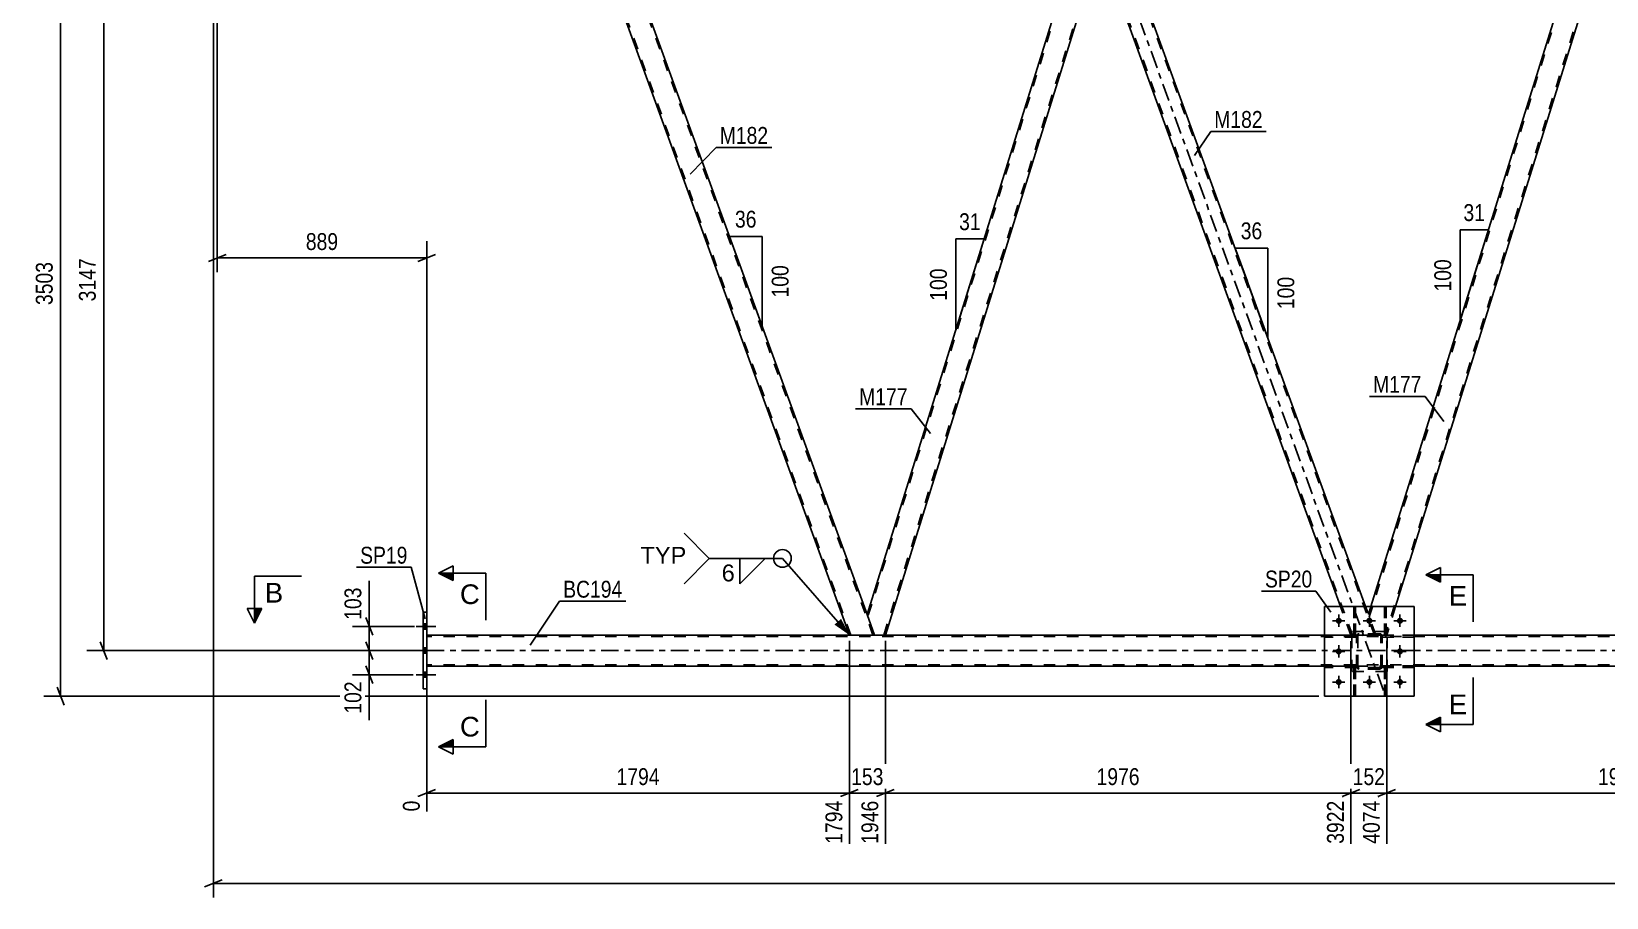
# Model space of a CAD drawing. Header units: millimetres. Extents: x 0 to 1766, y 0 to 560.
# Drawn here: x 1030.1 to 1297.5, y 259 to 406 of the extents above; entities that cross this region are included whole.
import ezdxf

# ---------------------------------------------------------------- set-up
doc = ezdxf.new("R2010")
doc.units = ezdxf.units.MM
doc.linetypes.add('DXK_LINE_DOT2', pattern=[3.9198, 1.9599, -1.9599])
doc.linetypes.add('DXK_LINE_DOT3', pattern=[5.9187, 2.979, -0.9799, 0.9799, -0.9799])
doc.styles.add('Arial', font='ARIAL.TTF', dxfattribs={"height": 0.2})
doc.styles.add('Arial Narrow', font='ARIALN.TTF', dxfattribs={"height": 0.2})

# ---------------------------------------------------------------- blocks, each defined once
blk = doc.blocks.new('Part-814172123-3756 - 3372')
at = {"color": 7, "linetype": 'DXK_LINE_DOT2'}
for p, q in [((1255.07, 303.58), (1249.67, 303.58)), ((1249.67, 303.58), (1249.67, 303.26)), ((1255.07, 303.26), (1249.67, 303.26)), ((1254.47, 303.26), (1254.47, 303.58)), ((1255.07, 303.26), (1255.07, 303.58))]:
    blk.add_line(p, q, dxfattribs=at)
blk = doc.blocks.new('Part-814172123-3770 - 3372')
at = {"color": 7, "linetype": 'DXK_LINE_DOT2'}
for p, q in [((1260.14, 298.05), (1259.82, 298.05)), ((1259.82, 298.05), (1259.82, 293.22)), ((1259.82, 297.45), (1260.14, 297.45)), ((1260.14, 293.22), (1260.14, 298.05)), ((1259.82, 293.22), (1260.14, 293.22))]:
    blk.add_line(p, q, dxfattribs=at)
blk = doc.blocks.new('Bolt-814172123-3790 - 3372')
at = {"color": 1, "linetype": 'Continuous'}
for p, q in [((1251.03, 306.02), (1251.72, 306.02)), ((1252.07, 307.06), (1252.07, 306.36)), ((1252.07, 304.98), (1252.07, 305.67)), ((1253.11, 306.02), (1252.42, 306.02)), ((1256.23, 306.02), (1256.92, 306.02)), ((1257.27, 307.06), (1257.27, 306.36)), ((1257.27, 304.98), (1257.27, 305.67)), ((1258.31, 306.02), (1257.62, 306.02)), ((1261.43, 306.02), (1262.12, 306.02)), ((1262.47, 307.06), (1262.47, 306.36)), ((1262.47, 304.98), (1262.47, 305.67)), ((1263.51, 306.02), (1262.82, 306.02)), ((1251.03, 300.82), (1251.72, 300.82)), ((1252.07, 301.86), (1252.07, 301.16)), ((1252.07, 299.78), (1252.07, 300.47)), ((1253.11, 300.82), (1252.42, 300.82)), ((1261.43, 300.82), (1262.12, 300.82)), ((1262.47, 301.86), (1262.47, 301.16)), ((1262.47, 299.78), (1262.47, 300.47)), ((1263.51, 300.82), (1262.82, 300.82)), ((1251.03, 295.62), (1251.72, 295.62)), ((1252.07, 296.66), (1252.07, 295.96)), ((1252.07, 294.58), (1252.07, 295.27)), ((1253.11, 295.62), (1252.42, 295.62)), ((1256.23, 295.62), (1256.92, 295.62)), ((1257.27, 296.66), (1257.27, 295.96)), ((1257.27, 294.58), (1257.27, 295.27)), ((1258.31, 295.62), (1257.62, 295.62)), ((1261.43, 295.62), (1262.12, 295.62)), ((1262.47, 296.66), (1262.47, 295.96)), ((1262.47, 294.58), (1262.47, 295.27)), ((1263.51, 295.62), (1262.82, 295.62))]:
    blk.add_line(p, q, dxfattribs=at)
blk = doc.blocks.new('Part-814172123-3587 - 3372')
at = {"color": 7, "linetype": 'DXK_LINE_DOT2'}
for p, q in [((1257.26, 306.7), (1294.08, 424.82)), ((1296.55, 420.94), (1259.98, 303.6)), ((1257.54, 308.42), (1257.12, 307.07)), ((1261.73, 308.42), (1260.23, 303.6)), ((1258.39, 303.6), (1257.12, 307.07)), ((1260.23, 303.6), (1258.39, 303.6))]:
    blk.add_line(p, q, dxfattribs=at)
at = {"color": 2, "linetype": 'Continuous'}
for p, q in [((1293.83, 424.82), (1257.54, 308.42)), ((1295.14, 424.82), (1293.83, 424.82)), ((1295.14, 424.82), (1296.69, 420.57)), ((1296.69, 420.57), (1261.73, 308.42))]:
    blk.add_line(p, q, dxfattribs=at)
blk = doc.blocks.new('Part-814172123-3685 - 3372')
at = {"color": 7, "linetype": 'DXK_LINE_DOT2'}
for p, q in [((1264.87, 298.38), (1259.47, 298.38)), ((1259.47, 298.38), (1259.47, 298.06)), ((1259.47, 298.06), (1264.87, 298.06)), ((1260.07, 298.06), (1260.07, 298.38)), ((1264.87, 298.06), (1264.87, 298.38))]:
    blk.add_line(p, q, dxfattribs=at)
blk = doc.blocks.new('Part-814172123-3597 - 3372')
at = {"color": 2, "linetype": 'Continuous'}
for p, q in [((1171.99, 307.07), (1208.69, 424.82)), ((1210.01, 424.82), (1208.69, 424.82)), ((1210.01, 424.82), (1211.56, 420.57)), ((1211.56, 420.57), (1175.1, 303.6)), ((1173.25, 303.6), (1171.99, 307.07))]:
    blk.add_line(p, q, dxfattribs=at)
at = {"color": 7, "linetype": 'DXK_LINE_DOT2'}
for p, q in [((1208.94, 424.82), (1172.12, 306.7)), ((1174.85, 303.6), (1211.42, 420.94)), ((1171.99, 307.07), (1171.99, 307.07)), ((1175.1, 303.6), (1173.25, 303.6))]:
    blk.add_line(p, q, dxfattribs=at)
blk = doc.blocks.new('Part-814172123-3665 - 3372')
at = {"color": 7, "linetype": 'DXK_LINE_DOT2'}
for p, q in [((1254.62, 293.22), (1254.62, 298.05)), ((1254.62, 298.05), (1254.94, 298.05)), ((1254.62, 297.45), (1254.94, 297.45)), ((1254.94, 298.05), (1254.94, 293.22)), ((1254.94, 293.22), (1254.62, 293.22))]:
    blk.add_line(p, q, dxfattribs=at)
blk = doc.blocks.new('Part-814172123-3539 - 3372')
at = {"color": 7, "linetype": 'DXK_LINE_DOT2'}
for p, q in [((1259.82, 293.22), (1259.82, 298.05)), ((1259.82, 298.05), (1260.14, 298.05)), ((1259.82, 297.45), (1260.14, 297.45)), ((1260.14, 298.05), (1260.14, 293.22)), ((1260.14, 293.22), (1259.82, 293.22))]:
    blk.add_line(p, q, dxfattribs=at)
blk = doc.blocks.new('Part-814172123-3697 - 3372')
at = {"color": 7, "linetype": 'DXK_LINE_DOT2'}
for p, q in [((1259.47, 298.06), (1259.47, 298.38)), ((1259.47, 298.38), (1264.87, 298.38)), ((1264.87, 298.06), (1259.47, 298.06)), ((1260.07, 298.06), (1260.07, 298.38)), ((1264.87, 298.38), (1264.87, 298.06))]:
    blk.add_line(p, q, dxfattribs=at)
blk = doc.blocks.new('Part-814172123-3571 - 3372')
at = {"color": 2, "linetype": 'Continuous'}
for p, q in [((1295.14, 424.82), (1298.89, 424.82)), ((1299.4, 424.82), (1298.89, 424.82)), ((1342.26, 307.07), (1299.4, 424.82)), ((1339.26, 303.6), (1296.69, 420.57))]:
    blk.add_line(p, q, dxfattribs=at)
at = {"color": 7, "linetype": 'DXK_LINE_DOT2'}
for p, q in [((1296.69, 420.57), (1295.14, 424.82)), ((1339.52, 303.6), (1295.4, 424.82)), ((1343.27, 303.6), (1299.14, 424.82)), ((1343.52, 303.6), (1342.26, 307.07)), ((1343.52, 303.6), (1339.26, 303.6))]:
    blk.add_line(p, q, dxfattribs=at)
blk = doc.blocks.new('Part-814172123-3576 - 3372')
at = {"color": 2, "linetype": 'Continuous'}
for p, q in [((1249.67, 303.6), (1097.25, 303.6)), ((1419.94, 303.6), (1264.87, 303.6)), ((1249.67, 298.32), (1097.25, 298.32)), ((1419.94, 298.32), (1264.87, 298.32))]:
    blk.add_line(p, q, dxfattribs=at)
at = {"color": 7, "linetype": 'DXK_LINE_DOT2'}
for p, q in [((1097.25, 298.32), (1097.25, 303.6)), ((1713.52, 303.36), (1097.25, 303.36)), ((1264.87, 303.6), (1249.67, 303.6)), ((1713.52, 298.56), (1097.25, 298.56)), ((1264.87, 298.32), (1249.67, 298.32))]:
    blk.add_line(p, q, dxfattribs=at)
at = {"color": 7, "linetype": 'DXK_LINE_DOT3'}
blk.add_line((1097.25, 300.96), (1713.52, 300.96), dxfattribs=at)
blk = doc.blocks.new('Part-814172123-3581 - 3372')
at = {"color": 7, "linetype": 'DXK_LINE_DOT2'}
for p, q in [((1260.27, 304.22), (1254.27, 304.22)), ((1254.27, 297.42), (1254.27, 304.22)), ((1260.27, 297.42), (1260.27, 304.22)), ((1260.27, 297.42), (1254.27, 297.42))]:
    blk.add_line(p, q, dxfattribs=at)
blk = doc.blocks.new('Bolt-814172123-3582 - 3372')
at = {"linetype": 'Continuous'}
for points in [[(1252.59, 306.02, -1), (1251.55, 306.02, -1)], [(1257.79, 306.02, -1), (1256.75, 306.02, -1)], [(1262.99, 306.02, -1), (1261.95, 306.02, -1)], [(1252.59, 300.82, -1), (1251.55, 300.82, -1)], [(1262.99, 300.82, -1), (1261.95, 300.82, -1)], [(1252.59, 295.62, -1), (1251.55, 295.62, -1)], [(1257.79, 295.62, -1), (1256.75, 295.62, -1)], [(1262.99, 295.62, -1), (1261.95, 295.62, -1)]]:
    blk.add_hatch(color=1, dxfattribs=at).paths.add_polyline_path(points)
at = {"color": 1, "linetype": 'Continuous'}
for p, q in [((1253.11, 306.02), (1251.03, 306.02)), ((1252.07, 307.06), (1252.07, 304.98)), ((1258.31, 306.02), (1256.23, 306.02)), ((1257.27, 307.06), (1257.27, 304.98)), ((1263.51, 306.02), (1261.43, 306.02)), ((1262.47, 307.06), (1262.47, 304.98)), ((1253.11, 300.82), (1251.03, 300.82)), ((1252.07, 301.86), (1252.07, 299.78)), ((1263.51, 300.82), (1261.43, 300.82)), ((1262.47, 301.86), (1262.47, 299.78)), ((1253.11, 295.62), (1251.03, 295.62)), ((1252.07, 296.66), (1252.07, 294.58)), ((1258.31, 295.62), (1256.23, 295.62)), ((1257.27, 296.66), (1257.27, 294.58)), ((1263.51, 295.62), (1261.43, 295.62)), ((1262.47, 296.66), (1262.47, 294.58))]:
    blk.add_line(p, q, dxfattribs=at)
blk = doc.blocks.new('Part-814172123-3592 - 3372')
at = {"color": 7, "linetype": 'DXK_LINE_DOT3'}
blk.add_line((1259.68, 294.2), (1208.72, 434.22), dxfattribs=at)
at = {"color": 2, "linetype": 'Continuous'}
for p, q in [((1213.76, 424.82), (1210.01, 424.82)), ((1214.27, 424.82), (1213.76, 424.82)), ((1256.63, 308.42), (1214.27, 424.82)), ((1252.38, 308.42), (1211.56, 420.57))]:
    blk.add_line(p, q, dxfattribs=at)
at = {"color": 7, "linetype": 'DXK_LINE_DOT2'}
for p, q in [((1210.01, 424.82), (1211.56, 420.57)), ((1254.39, 303.6), (1210.26, 424.82)), ((1258.13, 303.6), (1214.01, 424.82)), ((1254.13, 303.6), (1252.38, 308.42)), ((1258.39, 303.6), (1256.63, 308.42)), ((1258.39, 303.6), (1254.13, 303.6))]:
    blk.add_line(p, q, dxfattribs=at)
blk = doc.blocks.new('Part-814172123-3615 - 3372')
at = {"color": 2, "linetype": 'Continuous'}
for p, q in [((1096.61, 307.46), (1097.25, 307.46)), ((1096.61, 294.46), (1096.61, 307.46)), ((1097.25, 307.46), (1097.25, 294.46)), ((1097.25, 294.46), (1096.61, 294.46))]:
    blk.add_line(p, q, dxfattribs=at)
blk = doc.blocks.new('Part-814172123-3642 - 3372')
at = {"color": 7, "linetype": 'DXK_LINE_DOT2'}
for p, q in [((1260.27, 304.22), (1254.27, 304.22)), ((1254.27, 297.42), (1254.27, 304.22)), ((1260.27, 297.42), (1260.27, 304.22)), ((1260.27, 297.42), (1254.27, 297.42))]:
    blk.add_line(p, q, dxfattribs=at)
blk = doc.blocks.new('Part-814172123-3647 - 3372')
at = {"color": 7, "linetype": 'DXK_LINE_DOT2'}
for p, q in [((1125.02, 424.42), (1124.87, 424.82)), ((1124.91, 424.82), (1124.87, 424.82)), ((1124.87, 424.82), (1128.88, 424.82)), ((1169.25, 303.6), (1125.13, 424.82)), ((1173, 303.6), (1128.88, 424.82)), ((1173.25, 303.6), (1171.99, 307.07)), ((1173.25, 303.6), (1169, 303.6))]:
    blk.add_line(p, q, dxfattribs=at)
at = {"color": 2, "linetype": 'Continuous'}
for p, q in [((1169, 303.6), (1125.02, 424.42)), ((1129.13, 424.82), (1128.88, 424.82)), ((1171.99, 307.07), (1129.13, 424.82))]:
    blk.add_line(p, q, dxfattribs=at)
blk = doc.blocks.new('Part-814172123-3671 - 3372')
at = {"color": 7, "linetype": 'DXK_LINE_DOT2'}
for p, q in [((1254.62, 303.57), (1254.62, 308.42)), ((1254.62, 308.42), (1254.94, 308.42)), ((1254.94, 308.42), (1254.94, 303.57)), ((1254.62, 304.17), (1254.94, 304.17)), ((1254.94, 303.57), (1254.62, 303.57))]:
    blk.add_line(p, q, dxfattribs=at)
blk = doc.blocks.new('Part-814172123-3676 - 3372')
at = {"color": 7, "linetype": 'DXK_LINE_DOT2'}
for p, q in [((1259.47, 303.26), (1259.47, 303.58)), ((1259.47, 303.58), (1264.87, 303.58)), ((1264.87, 303.26), (1259.47, 303.26)), ((1260.07, 303.26), (1260.07, 303.58)), ((1264.87, 303.58), (1264.87, 303.26))]:
    blk.add_line(p, q, dxfattribs=at)
blk = doc.blocks.new('Part-814172123-3682 - 3372')
at = {"color": 7, "linetype": 'DXK_LINE_DOT2'}
for p, q in [((1264.87, 303.58), (1259.47, 303.58)), ((1259.47, 303.58), (1259.47, 303.26)), ((1259.47, 303.26), (1264.87, 303.26)), ((1260.07, 303.26), (1260.07, 303.58)), ((1264.87, 303.26), (1264.87, 303.58))]:
    blk.add_line(p, q, dxfattribs=at)
blk = doc.blocks.new('Part-814172123-3700 - 3372')
at = {"color": 7, "linetype": 'DXK_LINE_DOT2'}
for p, q in [((1255.07, 303.58), (1249.67, 303.58)), ((1249.67, 303.26), (1249.67, 303.58)), ((1255.07, 303.26), (1249.67, 303.26)), ((1254.47, 303.26), (1254.47, 303.58)), ((1255.07, 303.58), (1255.07, 303.26))]:
    blk.add_line(p, q, dxfattribs=at)
blk = doc.blocks.new('Part-814172123-3703 - 3372')
at = {"color": 7, "linetype": 'DXK_LINE_DOT2'}
for p, q in [((1255.07, 298.38), (1249.67, 298.38)), ((1249.67, 298.06), (1249.67, 298.38)), ((1255.07, 298.06), (1249.67, 298.06)), ((1254.47, 298.06), (1254.47, 298.38)), ((1255.07, 298.38), (1255.07, 298.06))]:
    blk.add_line(p, q, dxfattribs=at)
blk = doc.blocks.new('Part-814172123-3706 - 3372')
at = {"color": 7, "linetype": 'DXK_LINE_DOT2'}
for p, q in [((1259.82, 308.42), (1259.82, 303.57)), ((1260.14, 308.42), (1259.82, 308.42)), ((1260.14, 303.57), (1260.14, 308.42)), ((1259.82, 304.17), (1260.14, 304.17)), ((1259.82, 303.57), (1260.14, 303.57))]:
    blk.add_line(p, q, dxfattribs=at)
blk = doc.blocks.new('Part-814172123-3715 - 3372')
at = {"color": 7, "linetype": 'DXK_LINE_DOT2'}
for p, q in [((1254.94, 298.05), (1254.62, 298.05)), ((1254.62, 298.05), (1254.62, 293.22)), ((1254.62, 297.45), (1254.94, 297.45)), ((1254.94, 293.22), (1254.94, 298.05)), ((1254.62, 293.22), (1254.94, 293.22))]:
    blk.add_line(p, q, dxfattribs=at)
blk = doc.blocks.new('Part-814172123-3721 - 3372')
at = {"color": 2, "linetype": 'Continuous'}
for p, q in [((1264.87, 308.42), (1249.67, 308.42)), ((1249.67, 308.42), (1249.67, 293.22)), ((1264.87, 308.42), (1264.87, 293.22)), ((1264.87, 293.22), (1249.67, 293.22))]:
    blk.add_line(p, q, dxfattribs=at)
blk = doc.blocks.new('Part-814172123-3722 - 3372')
at = {"color": 7, "linetype": 'DXK_LINE_DOT2'}
for p, q in [((1249.67, 308.42), (1264.87, 308.42)), ((1249.67, 308.42), (1249.67, 293.22)), ((1264.87, 308.42), (1264.87, 293.22)), ((1249.67, 293.22), (1264.87, 293.22))]:
    blk.add_line(p, q, dxfattribs=at)
blk = doc.blocks.new('Part-814172123-3723 - 3372')
at = {"color": 7, "linetype": 'DXK_LINE_DOT2'}
for p, q in [((1255.07, 303.34), (1255.11, 303.52)), ((1255.11, 303.52), (1255.07, 303.34)), ((1255.07, 298.3), (1255.07, 303.34)), ((1255.07, 303.34), (1255.07, 303.34)), ((1255.07, 298.3), (1255.07, 303.34)), ((1255.31, 303.34), (1255.33, 303.43)), ((1255.33, 303.43), (1255.31, 303.34)), ((1255.31, 298.3), (1255.31, 303.34)), ((1255.31, 303.34), (1255.31, 303.34)), ((1255.31, 303.34), (1255.31, 298.3)), ((1255.33, 303.43), (1255.38, 303.5)), ((1255.38, 303.5), (1255.33, 303.43)), ((1255.37, 303.78), (1255.55, 303.82)), ((1255.55, 303.82), (1255.37, 303.78)), ((1255.46, 303.56), (1255.38, 303.5)), ((1255.55, 303.58), (1255.46, 303.56)), ((1258.99, 303.82), (1255.55, 303.82)), ((1258.99, 303.58), (1255.55, 303.58)), ((1258.99, 303.82), (1259.17, 303.78)), ((1259.17, 303.78), (1258.99, 303.82)), ((1258.99, 303.58), (1259.08, 303.56)), ((1259.08, 303.56), (1259.16, 303.5)), ((1259.16, 303.5), (1259.08, 303.56)), ((1259.16, 303.5), (1259.21, 303.43)), ((1259.21, 303.43), (1259.16, 303.5)), ((1259.21, 303.43), (1259.23, 303.34)), ((1259.23, 303.34), (1259.21, 303.43)), ((1259.23, 298.3), (1259.23, 303.34)), ((1259.23, 303.34), (1259.23, 303.34)), ((1259.23, 298.3), (1259.23, 303.34)), ((1259.43, 303.52), (1259.47, 303.34)), ((1259.47, 303.34), (1259.43, 303.52)), ((1259.47, 298.3), (1259.47, 303.34)), ((1259.47, 303.34), (1259.47, 303.34)), ((1259.47, 298.3), (1259.47, 303.34)), ((1255.07, 298.3), (1255.07, 298.3)), ((1255.11, 298.11), (1255.07, 298.3)), ((1255.07, 298.3), (1255.11, 298.11)), ((1255.31, 298.3), (1255.31, 298.3)), ((1255.33, 298.2), (1255.31, 298.3)), ((1255.31, 298.3), (1255.33, 298.2)), ((1255.38, 298.13), (1255.33, 298.2)), ((1255.33, 298.2), (1255.38, 298.13)), ((1255.55, 297.82), (1255.37, 297.85)), ((1255.37, 297.85), (1255.55, 297.82)), ((1255.46, 298.07), (1255.38, 298.13)), ((1255.38, 298.13), (1255.46, 298.07)), ((1255.55, 298.06), (1255.46, 298.07)), ((1258.99, 298.06), (1255.55, 298.06)), ((1258.99, 297.82), (1255.55, 297.82)), ((1259.08, 298.07), (1258.99, 298.06)), ((1259.17, 297.85), (1258.99, 297.82)), ((1258.99, 297.82), (1259.17, 297.85)), ((1259.16, 298.13), (1259.08, 298.07)), ((1259.21, 298.2), (1259.16, 298.13)), ((1259.16, 298.13), (1259.21, 298.2)), ((1259.23, 298.3), (1259.21, 298.2)), ((1259.21, 298.2), (1259.23, 298.3)), ((1259.23, 298.3), (1259.23, 298.3)), ((1259.47, 298.3), (1259.43, 298.11)), ((1259.43, 298.11), (1259.47, 298.3)), ((1259.47, 298.3), (1259.47, 298.3))]:
    blk.add_line(p, q, dxfattribs=at)
at = {"color": 7, "linetype": 'DXK_LINE_DOT3'}
blk.add_line((1257.27, 300.82), (1257.27, 300.82), dxfattribs=at)
at = {"color": 7, "linetype": 'DXK_LINE_DOT2'}
for centre, start, end in [((1255.55, 303.34), 112.5, 157.5), ((1255.55, 303.34), 112.5, 157.5), ((1258.99, 303.34), 22.5, 67.5), ((1258.99, 303.34), 22.5, 67.5), ((1255.55, 298.3), 202.5, 247.5), ((1255.55, 298.3), 202.5, 247.5), ((1258.99, 298.3), 292.5, 337.5), ((1258.99, 298.3), 292.5, 337.5)]:
    blk.add_arc(centre, 0.48, start, end, dxfattribs=at)
blk = doc.blocks.new('Part-814172123-3726 - 3372')
at = {"color": 7, "linetype": 'DXK_LINE_DOT2'}
for p, q in [((1259.82, 303.57), (1259.82, 308.42)), ((1259.82, 308.42), (1260.14, 308.42)), ((1260.14, 308.42), (1260.14, 303.57)), ((1259.82, 304.17), (1260.14, 304.17)), ((1260.14, 303.57), (1259.82, 303.57))]:
    blk.add_line(p, q, dxfattribs=at)
blk = doc.blocks.new('Part-814172123-3753 - 3372')
at = {"color": 7, "linetype": 'DXK_LINE_DOT2'}
for p, q in [((1255.07, 303.34), (1255.11, 303.52)), ((1255.11, 303.52), (1255.07, 303.34)), ((1255.07, 298.3), (1255.07, 303.34)), ((1255.07, 303.34), (1255.07, 303.34)), ((1255.07, 298.3), (1255.07, 303.34)), ((1255.31, 303.34), (1255.33, 303.43)), ((1255.33, 303.43), (1255.31, 303.34)), ((1255.31, 298.3), (1255.31, 303.34)), ((1255.31, 303.34), (1255.31, 303.34)), ((1255.31, 303.34), (1255.31, 298.3)), ((1255.33, 303.43), (1255.38, 303.5)), ((1255.38, 303.5), (1255.33, 303.43)), ((1255.37, 303.78), (1255.55, 303.82)), ((1255.55, 303.82), (1255.37, 303.78)), ((1255.46, 303.56), (1255.38, 303.5)), ((1255.55, 303.58), (1255.46, 303.56)), ((1258.99, 303.82), (1255.55, 303.82)), ((1258.99, 303.58), (1255.55, 303.58)), ((1258.99, 303.82), (1259.17, 303.78)), ((1259.17, 303.78), (1258.99, 303.82)), ((1258.99, 303.58), (1259.08, 303.56)), ((1259.08, 303.56), (1259.16, 303.5)), ((1259.16, 303.5), (1259.08, 303.56)), ((1259.16, 303.5), (1259.21, 303.43)), ((1259.21, 303.43), (1259.16, 303.5)), ((1259.21, 303.43), (1259.23, 303.34)), ((1259.23, 303.34), (1259.21, 303.43)), ((1259.23, 298.3), (1259.23, 303.34)), ((1259.23, 303.34), (1259.23, 303.34)), ((1259.23, 298.3), (1259.23, 303.34)), ((1259.43, 303.52), (1259.47, 303.34)), ((1259.47, 303.34), (1259.43, 303.52)), ((1259.47, 298.3), (1259.47, 303.34)), ((1259.47, 303.34), (1259.47, 303.34)), ((1259.47, 298.3), (1259.47, 303.34)), ((1255.07, 298.3), (1255.07, 298.3)), ((1255.11, 298.11), (1255.07, 298.3)), ((1255.07, 298.3), (1255.11, 298.11)), ((1255.31, 298.3), (1255.31, 298.3)), ((1255.33, 298.2), (1255.31, 298.3)), ((1255.31, 298.3), (1255.33, 298.2)), ((1255.38, 298.13), (1255.33, 298.2)), ((1255.33, 298.2), (1255.38, 298.13)), ((1255.55, 297.82), (1255.37, 297.85)), ((1255.37, 297.85), (1255.55, 297.82)), ((1255.46, 298.07), (1255.38, 298.13)), ((1255.38, 298.13), (1255.46, 298.07)), ((1255.55, 298.06), (1255.46, 298.07)), ((1258.99, 298.06), (1255.55, 298.06)), ((1258.99, 297.82), (1255.55, 297.82)), ((1259.08, 298.07), (1258.99, 298.06)), ((1259.17, 297.85), (1258.99, 297.82)), ((1258.99, 297.82), (1259.17, 297.85)), ((1259.16, 298.13), (1259.08, 298.07)), ((1259.21, 298.2), (1259.16, 298.13)), ((1259.16, 298.13), (1259.21, 298.2)), ((1259.23, 298.3), (1259.21, 298.2)), ((1259.21, 298.2), (1259.23, 298.3)), ((1259.23, 298.3), (1259.23, 298.3)), ((1259.47, 298.3), (1259.43, 298.11)), ((1259.43, 298.11), (1259.47, 298.3)), ((1259.47, 298.3), (1259.47, 298.3))]:
    blk.add_line(p, q, dxfattribs=at)
at = {"color": 7, "linetype": 'DXK_LINE_DOT3'}
blk.add_line((1257.27, 300.82), (1257.27, 300.82), dxfattribs=at)
at = {"color": 7, "linetype": 'DXK_LINE_DOT2'}
for centre, start, end in [((1255.55, 303.34), 112.5, 157.5), ((1255.55, 303.34), 112.5, 157.5), ((1258.99, 303.34), 22.5, 67.5), ((1258.99, 303.34), 22.5, 67.5), ((1255.55, 298.3), 202.5, 247.5), ((1255.55, 298.3), 202.5, 247.5), ((1258.99, 298.3), 292.5, 337.5), ((1258.99, 298.3), 292.5, 337.5)]:
    blk.add_arc(centre, 0.48, start, end, dxfattribs=at)
blk = doc.blocks.new('Part-814172123-3757 - 3372')
at = {"color": 7, "linetype": 'DXK_LINE_DOT2'}
for p, q in [((1255.07, 298.38), (1249.67, 298.38)), ((1249.67, 298.38), (1249.67, 298.06)), ((1255.07, 298.06), (1249.67, 298.06)), ((1254.47, 298.06), (1254.47, 298.38)), ((1255.07, 298.06), (1255.07, 298.38))]:
    blk.add_line(p, q, dxfattribs=at)
blk = doc.blocks.new('Part-814172123-3773 - 3372')
at = {"color": 7, "linetype": 'DXK_LINE_DOT2'}
for p, q in [((1254.62, 308.42), (1254.62, 303.57)), ((1254.94, 308.42), (1254.62, 308.42)), ((1254.94, 303.57), (1254.94, 308.42)), ((1254.62, 304.17), (1254.94, 304.17)), ((1254.62, 303.57), (1254.94, 303.57))]:
    blk.add_line(p, q, dxfattribs=at)
blk = doc.blocks.new('Bolt-814172123-3787 - 3372')
at = {"linetype": 'Continuous'}
for points in [[(1097.25, 304.62), (1097.25, 305.5), (1096.61, 305.5), (1096.61, 304.62)], [(1097.25, 304.62), (1097.25, 305.5), (1096.61, 305.5), (1096.61, 304.62)], [(1097.25, 304.62), (1097.25, 305.5), (1096.61, 305.5), (1096.61, 304.62)], [(1097.25, 300.52), (1097.25, 301.4), (1096.61, 301.4), (1096.61, 300.52)], [(1097.25, 300.52), (1097.25, 301.4), (1096.61, 301.4), (1096.61, 300.52)], [(1097.25, 296.42), (1097.25, 297.3), (1096.61, 297.3), (1096.61, 296.42)], [(1097.25, 296.42), (1097.25, 297.3), (1096.61, 297.3), (1096.61, 296.42)], [(1097.25, 296.42), (1097.25, 297.3), (1096.61, 297.3), (1096.61, 296.42)]]:
    blk.add_hatch(color=1, dxfattribs=at).paths.add_polyline_path(points)
at = {"color": 1, "linetype": 'Continuous'}
for p, q in [((1095.45, 305.06), (1098.77, 305.06)), ((1095.45, 305.06), (1098.77, 305.06)), ((1095.45, 305.06), (1098.77, 305.06)), ((1096.61, 305.5), (1097.25, 305.5)), ((1096.61, 305.5), (1097.25, 305.5)), ((1096.61, 305.5), (1097.25, 305.5)), ((1096.61, 304.62), (1097.25, 304.62)), ((1096.61, 304.62), (1097.25, 304.62)), ((1096.61, 304.62), (1097.25, 304.62)), ((1095.45, 300.96), (1098.77, 300.96)), ((1095.45, 300.96), (1098.77, 300.96)), ((1096.61, 301.4), (1097.25, 301.4)), ((1096.61, 301.4), (1097.25, 301.4)), ((1096.61, 300.52), (1097.25, 300.52)), ((1096.61, 300.52), (1097.25, 300.52)), ((1095.45, 296.86), (1098.77, 296.86)), ((1095.45, 296.86), (1098.77, 296.86)), ((1095.45, 296.86), (1098.77, 296.86)), ((1096.61, 297.3), (1097.25, 297.3)), ((1096.61, 297.3), (1097.25, 297.3)), ((1096.61, 297.3), (1097.25, 297.3)), ((1096.61, 296.42), (1097.25, 296.42)), ((1096.61, 296.42), (1097.25, 296.42)), ((1096.61, 296.42), (1097.25, 296.42))]:
    blk.add_line(p, q, dxfattribs=at)
blk = doc.blocks.new('StraightDimension-814172123-4388 - 3372')
at = {"color": 7, "linetype": 'Continuous'}
for p, q in [((1175.1, 302.6), (1175.1, 268.17)), ((1254.14, 302.58), (1254.14, 268.17)), ((1176.6, 277.38), (1173.6, 276.18)), ((1175.1, 276.78), (1254.14, 276.78)), ((1252.64, 276.18), (1255.64, 277.38))]:
    blk.add_line(p, q, dxfattribs=at)
at = {"color": 0}
blk.add_wipeout([(1218.87, 277.53), (1218.87, 281.73), (1210.36, 281.73), (1210.36, 277.53)], dxfattribs=at)
at = {"color": 0, "linetype": 'Continuous'}
blk.add_wipeout([(1253.54, 276.08), (1249.34, 276.08), (1249.34, 267.57), (1253.54, 267.57)], dxfattribs=at)
at = {"color": 3, "style": 'Arial Narrow'}
blk.add_text('1976', height=2.863, dxfattribs=at).set_placement((1210.96, 278.13))
at = {"color": 3, "linetype": 'Continuous', "style": 'Arial Narrow'}
blk.add_text('3922', height=2.863, rotation=90.0002, dxfattribs=at).set_placement((1252.94, 268.17))
blk = doc.blocks.new('StraightDimension-814172123-4369 - 3372')
at = {"color": 7, "linetype": 'Continuous'}
for p, q in [((1169, 302.6), (1169, 268.17)), ((1175.1, 302.6), (1175.1, 268.17)), ((1167.5, 276.18), (1170.5, 277.38)), ((1169, 276.78), (1175.1, 276.78)), ((1176.6, 277.38), (1173.6, 276.18))]:
    blk.add_line(p, q, dxfattribs=at)
at = {"color": 0}
blk.add_wipeout([(1175.39, 277.53), (1175.39, 281.73), (1168.7, 281.73), (1168.7, 277.53)], dxfattribs=at)
at = {"color": 0, "linetype": 'Continuous'}
blk.add_wipeout([(1174.5, 276.08), (1170.3, 276.08), (1170.3, 267.57), (1174.5, 267.57)], dxfattribs=at)
at = {"color": 3, "style": 'Arial Narrow'}
blk.add_text('153', height=2.863, dxfattribs=at).set_placement((1169.3, 278.13))
at = {"color": 3, "linetype": 'Continuous', "style": 'Arial Narrow'}
blk.add_text('1946', height=2.863, rotation=90.0002, dxfattribs=at).set_placement((1173.9, 268.17))
blk = doc.blocks.new('StraightDimension-814172123-4357 - 3372')
at = {"color": 7, "linetype": 'Continuous'}
for p, q in [((1169, 302.6), (1169, 268.17)), ((1097.25, 297.32), (1097.25, 273.66)), ((1098.75, 277.38), (1095.75, 276.18)), ((1097.25, 276.78), (1169, 276.78)), ((1167.5, 276.18), (1170.5, 277.38))]:
    blk.add_line(p, q, dxfattribs=at)
at = {"color": 0}
blk.add_wipeout([(1137.38, 277.53), (1137.38, 281.73), (1128.87, 281.73), (1128.87, 277.53)], dxfattribs=at)
at = {"color": 0, "linetype": 'Continuous'}
for points in [[(1096.65, 276.08), (1092.45, 276.08), (1092.45, 273.06), (1096.65, 273.06)], [(1168.4, 276.08), (1164.2, 276.08), (1164.2, 267.57), (1168.4, 267.57)]]:
    blk.add_wipeout(points, dxfattribs=at)
at = {"color": 3, "style": 'Arial Narrow'}
blk.add_text('1794', height=2.863, dxfattribs=at).set_placement((1129.47, 278.13))
at = {"color": 3, "linetype": 'Continuous', "style": 'Arial Narrow'}
for s, height, p in [('0', 2.86, (1096.05, 273.66)), ('1794', 2.863, (1167.8, 268.17))]:
    blk.add_text(s, height=height, rotation=90.0002, dxfattribs=at).set_placement(p)
blk = doc.blocks.new('StraightDimension-814172123-4745 - 3372')
at = {"color": 7, "linetype": 'Continuous'}
for p, q in [((1061.67, 423.82), (1061.67, 365.2)), ((1097.25, 304.6), (1097.25, 370.45)), ((1063.17, 368.2), (1060.17, 367)), ((1061.67, 367.6), (1097.25, 367.6)), ((1095.75, 367), (1098.75, 368.2))]:
    blk.add_line(p, q, dxfattribs=at)
at = {"color": 0}
blk.add_wipeout([(1082.81, 368.35), (1082.81, 372.55), (1076.12, 372.55), (1076.12, 368.35)], dxfattribs=at)
at = {"color": 3, "style": 'Arial Narrow'}
blk.add_text('889', height=2.863, dxfattribs=at).set_placement((1076.72, 368.95))
blk = doc.blocks.new('StraightDimension-814172123-4804 - 3372')
at = {"color": 7, "linetype": 'Continuous'}
for p, q in [((1095.16, 305.06), (1084.64, 305.06)), ((1086.89, 306.56), (1088.09, 303.56)), ((1087.49, 300.96), (1087.49, 305.06)), ((1088.09, 299.46), (1086.89, 302.46)), ((1095.61, 300.96), (1084.64, 300.96))]:
    blk.add_line(p, q, dxfattribs=at)
at = {"color": 0}
blk.add_wipeout([(1086.74, 312.27), (1082.54, 312.27), (1082.54, 305.58), (1086.74, 305.58)], dxfattribs=at)
at = {"color": 7, "linetype": 'Continuous'}
blk.add_line((1087.49, 305.06), (1087.49, 312.79), dxfattribs=at)
blk.add_line((1087.49, 305.06), (1087.49, 312.79), dxfattribs=at)
at = {"color": 3, "style": 'Arial Narrow'}
blk.add_text('103', height=2.863, rotation=90.0002, dxfattribs=at).set_placement((1086.14, 306.18))
blk = doc.blocks.new('AngleDimension-814172123-4011 - 3372')
at = {"color": 7, "linetype": 'Continuous'}
for p, q in [((1272.66, 372.37), (1277.48, 372.37)), ((1272.66, 356.91), (1277.48, 372.37)), ((1272.66, 356.91), (1272.66, 372.37)), ((1274.62, 363.21), (1277.48, 372.37))]:
    blk.add_line(p, q, dxfattribs=at)
at = {"color": 0}
for points in [[(1277.5, 373.27), (1277.5, 377.47), (1272.64, 377.47), (1272.64, 373.27)], [(1271.76, 367.98), (1267.56, 367.98), (1267.56, 361.3), (1271.76, 361.3)]]:
    blk.add_wipeout(points, dxfattribs=at)
at = {"color": 3, "style": 'Arial Narrow'}
blk.add_text('31', height=2.863, dxfattribs=at).set_placement((1273.24, 373.87))
blk.add_text('100', height=2.863, rotation=90.0002, dxfattribs=at).set_placement((1271.16, 361.9))
blk = doc.blocks.new('AngleDimension-814172123-4025 - 3372')
at = {"color": 7, "linetype": 'Continuous'}
for p, q in [((1236.56, 363.58), (1234.48, 369.27)), ((1240.02, 369.27), (1234.48, 369.27)), ((1240.02, 354.05), (1234.48, 369.27)), ((1240.02, 354.05), (1240.02, 369.27))]:
    blk.add_line(p, q, dxfattribs=at)
at = {"color": 0}
for points in [[(1239.68, 370.17), (1239.68, 374.37), (1234.83, 374.37), (1234.83, 370.17)], [(1245.12, 365), (1240.92, 365), (1240.92, 358.32), (1245.12, 358.32)]]:
    blk.add_wipeout(points, dxfattribs=at)
at = {"color": 3, "style": 'Arial Narrow'}
blk.add_text('36', height=2.863, dxfattribs=at).set_placement((1235.43, 370.77))
blk.add_text('100', height=2.863, rotation=90.0002, dxfattribs=at).set_placement((1244.52, 358.92))
blk = doc.blocks.new('AngleDimension-814172123-4039 - 3372')
at = {"color": 7, "linetype": 'Continuous'}
for p, q in [((1187.04, 370.82), (1191.86, 370.82)), ((1187.04, 355.35), (1191.86, 370.82)), ((1187.04, 355.35), (1187.04, 370.82)), ((1190.55, 366.6), (1191.86, 370.82))]:
    blk.add_line(p, q, dxfattribs=at)
at = {"color": 0}
for points in [[(1191.88, 371.72), (1191.88, 375.92), (1187.02, 375.92), (1187.02, 371.72)], [(1186.14, 366.43), (1181.94, 366.43), (1181.94, 359.74), (1186.14, 359.74)]]:
    blk.add_wipeout(points, dxfattribs=at)
at = {"color": 3, "style": 'Arial Narrow'}
blk.add_text('31', height=2.863, dxfattribs=at).set_placement((1187.62, 372.32))
blk.add_text('100', height=2.863, rotation=90.0002, dxfattribs=at).set_placement((1185.54, 360.34))
blk = doc.blocks.new('AngleDimension-814172123-4054 - 3372')
at = {"color": 7, "linetype": 'Continuous'}
for p, q in [((1150.6, 365.83), (1148.63, 371.25)), ((1154.17, 371.25), (1148.63, 371.25)), ((1154.17, 356.02), (1148.63, 371.25)), ((1154.17, 356.02), (1154.17, 371.25))]:
    blk.add_line(p, q, dxfattribs=at)
at = {"color": 0}
for points in [[(1153.83, 372.15), (1153.83, 376.35), (1148.97, 376.35), (1148.97, 372.15)], [(1159.27, 366.98), (1155.07, 366.98), (1155.07, 360.29), (1159.27, 360.29)]]:
    blk.add_wipeout(points, dxfattribs=at)
at = {"color": 3, "style": 'Arial Narrow'}
blk.add_text('36', height=2.863, dxfattribs=at).set_placement((1149.57, 372.75))
blk.add_text('100', height=2.863, rotation=90.0002, dxfattribs=at).set_placement((1158.67, 360.89))
blk = doc.blocks.new('StraightDimension-814172123-4078 - 3372')
at = {"color": 7, "linetype": 'Continuous'}
for p, q in [((1060.03, 433.32), (1032.24, 433.32)), ((1035.69, 431.82), (1034.49, 434.82)), ((1035.09, 293.22), (1035.09, 433.32)), ((1034.49, 294.72), (1035.69, 291.72)), ((1248.67, 293.22), (1032.24, 293.22))]:
    blk.add_line(p, q, dxfattribs=at)
at = {"color": 0}
blk.add_wipeout([(1034.34, 367.52), (1030.14, 367.52), (1030.14, 359.01), (1034.34, 359.01)], dxfattribs=at)
at = {"color": 3, "style": 'Arial Narrow'}
blk.add_text('3503', height=2.863, rotation=90.0002, dxfattribs=at).set_placement((1033.74, 359.61))
blk = doc.blocks.new('StraightDimension-814172123-4092 - 3372')
at = {"color": 7, "linetype": 'Continuous'}
for p, q in [((1043, 425.32), (1041.8, 428.32)), ((1060.03, 426.82), (1039.55, 426.82)), ((1042.4, 300.96), (1042.4, 426.82)), ((1041.8, 302.46), (1043, 299.46)), ((1095.61, 300.96), (1039.55, 300.96))]:
    blk.add_line(p, q, dxfattribs=at)
at = {"color": 0}
blk.add_wipeout([(1041.65, 368.15), (1037.45, 368.15), (1037.45, 359.63), (1041.65, 359.63)], dxfattribs=at)
at = {"color": 3, "style": 'Arial Narrow'}
blk.add_text('3147', height=2.863, rotation=90.0002, dxfattribs=at).set_placement((1041.05, 360.23))
blk = doc.blocks.new('StraightDimension-814172123-4097 - 3372')
at = {"color": 7, "linetype": 'Continuous'}
for p, q in [((1254.14, 302.58), (1254.14, 268.17)), ((1260.23, 302.6), (1260.23, 268.17)), ((1252.64, 276.18), (1255.64, 277.38)), ((1254.14, 276.78), (1260.23, 276.78)), ((1261.73, 277.38), (1258.73, 276.18))]:
    blk.add_line(p, q, dxfattribs=at)
at = {"color": 0}
blk.add_wipeout([(1260.53, 277.53), (1260.53, 281.73), (1253.84, 281.73), (1253.84, 277.53)], dxfattribs=at)
at = {"color": 0, "linetype": 'Continuous'}
blk.add_wipeout([(1259.63, 276.08), (1255.43, 276.08), (1255.43, 267.57), (1259.63, 267.57)], dxfattribs=at)
at = {"color": 3, "style": 'Arial Narrow'}
blk.add_text('152', height=2.863, dxfattribs=at).set_placement((1254.44, 278.13))
at = {"color": 3, "linetype": 'Continuous', "style": 'Arial Narrow'}
blk.add_text('4074', height=2.863, rotation=90.0002, dxfattribs=at).set_placement((1259.03, 268.17))
blk = doc.blocks.new('StraightDimension-814172123-4121 - 3372')
at = {"color": 7, "linetype": 'Continuous'}
for p, q in [((1260.23, 302.6), (1260.23, 268.17)), ((1339.26, 302.6), (1339.26, 268.17)), ((1261.73, 277.38), (1258.73, 276.18)), ((1260.23, 276.78), (1339.26, 276.78)), ((1337.76, 276.18), (1340.76, 277.38))]:
    blk.add_line(p, q, dxfattribs=at)
at = {"color": 0}
blk.add_wipeout([(1304, 277.53), (1304, 281.73), (1295.49, 281.73), (1295.49, 277.53)], dxfattribs=at)
at = {"color": 0, "linetype": 'Continuous'}
blk.add_wipeout([(1338.66, 276.08), (1334.46, 276.08), (1334.46, 267.57), (1338.66, 267.57)], dxfattribs=at)
at = {"color": 3, "style": 'Arial Narrow'}
blk.add_text('1976', height=2.863, dxfattribs=at).set_placement((1296.09, 278.13))
at = {"color": 3, "linetype": 'Continuous', "style": 'Arial Narrow'}
blk.add_text('6050', height=2.863, rotation=90.0002, dxfattribs=at).set_placement((1338.06, 268.17))
blk = doc.blocks.new('StraightDimension-814172123-4413 - 3372')
at = {"color": 7, "linetype": 'Continuous'}
for p, q in [((1061.04, 419.32), (1061.04, 259.05)), ((1062.54, 262.05), (1059.54, 260.85)), ((1061.04, 261.45), (1732.38, 261.45))]:
    blk.add_line(p, q, dxfattribs=at)
blk = doc.blocks.new('StraightDimension-814172123-4812 - 3372')
at = {"color": 7, "linetype": 'Continuous'}
for p, q in [((1086.89, 302.46), (1088.09, 299.46)), ((1095.61, 300.96), (1084.64, 300.96)), ((1087.49, 296.86), (1087.49, 300.96)), ((1094.92, 296.86), (1084.64, 296.86)), ((1088.09, 295.36), (1086.89, 298.36))]:
    blk.add_line(p, q, dxfattribs=at)
at = {"color": 0}
blk.add_wipeout([(1086.74, 296.33), (1082.54, 296.33), (1082.54, 289.65), (1086.74, 289.65)], dxfattribs=at)
at = {"color": 7, "linetype": 'Continuous'}
blk.add_line((1087.49, 296.86), (1087.49, 289.12), dxfattribs=at)
blk.add_line((1087.49, 296.86), (1087.49, 289.12), dxfattribs=at)
at = {"color": 3, "style": 'Arial Narrow'}
blk.add_text('102', height=2.863, rotation=90.0002, dxfattribs=at).set_placement((1086.14, 290.25))
blk = doc.blocks.new('SectionMark-814172123-5041 - 3372')
at = {"linetype": 'Continuous'}
for points in [[(1269.37, 313.83), (1269.37, 312.58), (1266.87, 313.83)], [(1269.37, 289.65), (1269.37, 288.4), (1266.87, 288.4)]]:
    blk.add_hatch(color=6, dxfattribs=at).paths.add_polyline_path(points)
at = {"color": 6, "linetype": 'Continuous'}
for p, q in [((1266.87, 313.83), (1269.37, 315.08)), ((1274.87, 313.83), (1266.87, 313.83)), ((1266.87, 313.83), (1269.37, 312.58)), ((1269.37, 312.58), (1269.37, 315.08)), ((1266.87, 288.4), (1269.37, 289.65)), ((1269.37, 289.65), (1269.37, 287.15)), ((1274.87, 288.4), (1266.87, 288.4)), ((1269.37, 287.15), (1266.87, 288.4))]:
    blk.add_line(p, q, dxfattribs=at)
at = {"color": 0, "linetype": 'Continuous'}
for points in [[(1273.87, 308.58), (1273.87, 312.08), (1270.76, 312.08), (1270.76, 308.58)], [(1273.87, 290.15), (1273.87, 293.65), (1270.76, 293.65), (1270.76, 290.15)]]:
    blk.add_wipeout(points, dxfattribs=at)
at = {"color": 6, "linetype": 'Continuous'}
for p, q in [((1274.87, 313.83), (1274.87, 305.83)), ((1274.87, 288.4), (1274.87, 296.4))]:
    blk.add_line(p, q, dxfattribs=at)
at = {"color": 3, "linetype": 'Continuous', "style": 'Arial'}
for p in [(1270.76, 308.58), (1270.76, 290.15)]:
    blk.add_text('E', height=3.34, dxfattribs=at).set_placement(p)
blk = doc.blocks.new('Mark-814172123-3572 - 3372')
at = {"color": 0}
blk.add_wipeout([(1130.46, 309.94), (1130.46, 312.94), (1120.41, 312.94), (1120.41, 309.94)], dxfattribs=at)
blk.add_wipeout([(1130.46, 309.94), (1130.46, 312.94), (1120.41, 312.94), (1120.41, 309.94)], dxfattribs=at)
at = {"color": 30, "linetype": 'Continuous'}
for p, q in [((1114.81, 301.88), (1119.81, 309.34)), ((1119.81, 309.34), (1131.06, 309.34))]:
    blk.add_line(p, q, dxfattribs=at)
at = {"color": 3, "style": 'Arial Narrow'}
blk.add_text('BC194', height=2.863, dxfattribs=at).set_placement((1120.41, 309.94))
blk = doc.blocks.new('Mark-814172123-3583 - 3372')
at = {"color": 0}
blk.add_wipeout([(1266.12, 344.71), (1266.12, 347.71), (1257.89, 347.71), (1257.89, 344.71)], dxfattribs=at)
blk.add_wipeout([(1266.12, 344.71), (1266.12, 347.71), (1257.89, 347.71), (1257.89, 344.71)], dxfattribs=at)
at = {"color": 30, "linetype": 'Continuous'}
for p in [(1257.29, 344.11), (1269.92, 339.83)]:
    blk.add_line(p, (1266.72, 344.11), dxfattribs=at)
at = {"color": 3, "style": 'Arial Narrow'}
blk.add_text('M177', height=2.863, dxfattribs=at).set_placement((1257.89, 344.71))
blk = doc.blocks.new('Mark-814172123-3588 - 3372')
at = {"color": 0}
blk.add_wipeout([(1239.16, 389.68), (1239.16, 392.68), (1230.94, 392.68), (1230.94, 389.68)], dxfattribs=at)
blk.add_wipeout([(1239.16, 389.68), (1239.16, 392.68), (1230.94, 392.68), (1230.94, 389.68)], dxfattribs=at)
at = {"color": 30, "linetype": 'Continuous'}
for p, q in [((1227.57, 385.01), (1230.34, 389.08)), ((1230.34, 389.08), (1239.76, 389.08))]:
    blk.add_line(p, q, dxfattribs=at)
at = {"color": 3, "style": 'Arial Narrow'}
blk.add_text('M182', height=2.863, dxfattribs=at).set_placement((1230.94, 389.68))
blk = doc.blocks.new('Mark-814172123-3593 - 3372')
at = {"color": 0}
blk.add_wipeout([(1178.89, 342.61), (1178.89, 345.61), (1170.66, 345.61), (1170.66, 342.61)], dxfattribs=at)
blk.add_wipeout([(1178.89, 342.61), (1178.89, 345.61), (1170.66, 345.61), (1170.66, 342.61)], dxfattribs=at)
at = {"color": 30, "linetype": 'Continuous'}
for p in [(1170.06, 342.01), (1182.78, 337.81)]:
    blk.add_line(p, (1179.49, 342.01), dxfattribs=at)
at = {"color": 3, "style": 'Arial Narrow'}
blk.add_text('M177', height=2.863, dxfattribs=at).set_placement((1170.66, 342.61))
blk = doc.blocks.new('Mark-814172123-3611 - 3372')
at = {"color": 0}
blk.add_wipeout([(1093.98, 315.71), (1093.98, 318.71), (1085.94, 318.71), (1085.94, 315.71)], dxfattribs=at)
blk.add_wipeout([(1093.98, 315.71), (1093.98, 318.71), (1085.94, 318.71), (1085.94, 315.71)], dxfattribs=at)
at = {"color": 30, "linetype": 'Continuous'}
for p in [(1085.34, 315.11), (1096.97, 306.33)]:
    blk.add_line(p, (1094.58, 315.11), dxfattribs=at)
at = {"color": 3, "style": 'Arial Narrow'}
blk.add_text('SP19', height=2.863, dxfattribs=at).set_placement((1085.94, 315.71))
blk = doc.blocks.new('Mark-814172123-3643 - 3372')
at = {"color": 0}
blk.add_wipeout([(1155.21, 386.97), (1155.21, 389.97), (1146.99, 389.97), (1146.99, 386.97)], dxfattribs=at)
blk.add_wipeout([(1155.21, 386.97), (1155.21, 389.97), (1146.99, 389.97), (1146.99, 386.97)], dxfattribs=at)
at = {"color": 30, "linetype": 'Continuous'}
for p, q in [((1141.97, 381.84), (1146.39, 386.37)), ((1146.39, 386.37), (1155.81, 386.37))]:
    blk.add_line(p, q, dxfattribs=at)
at = {"color": 3, "style": 'Arial Narrow'}
blk.add_text('M182', height=2.863, dxfattribs=at).set_placement((1146.99, 386.97))
blk = doc.blocks.new('SectionMark-814172123-5047 - 3372')
at = {"color": 6, "linetype": 'Continuous'}
for p, q in [((1068.01, 313.6), (1068.01, 305.6)), ((1068.01, 305.6), (1066.76, 308.1))]:
    blk.add_line(p, q, dxfattribs=at)
at = {"color": 0, "linetype": 'Continuous'}
blk.add_wipeout([(1072.87, 309.1), (1072.87, 312.6), (1069.76, 312.6), (1069.76, 309.1)], dxfattribs=at)
at = {"linetype": 'Continuous'}
blk.add_hatch(color=6, dxfattribs=at).paths.add_polyline_path([(1068.01, 308.1), (1069.26, 308.1), (1068.01, 305.6)])
at = {"color": 6, "linetype": 'Continuous'}
for p, q in [((1068.01, 313.6), (1076.01, 313.6)), ((1069.26, 308.1), (1066.76, 308.1)), ((1068.01, 305.6), (1069.26, 308.1))]:
    blk.add_line(p, q, dxfattribs=at)
at = {"color": 3, "linetype": 'Continuous', "style": 'Arial'}
blk.add_text('B', height=3.34, dxfattribs=at).set_placement((1069.76, 309.1))
blk = doc.blocks.new('Mark-814172123-3717 - 3372')
at = {"color": 0}
blk.add_wipeout([(1247.59, 311.67), (1247.59, 314.67), (1239.55, 314.67), (1239.55, 311.67)], dxfattribs=at)
blk.add_wipeout([(1247.59, 311.67), (1247.59, 314.67), (1239.55, 314.67), (1239.55, 311.67)], dxfattribs=at)
at = {"color": 30, "linetype": 'Continuous'}
for p in [(1238.95, 311.07), (1250.72, 307.49)]:
    blk.add_line(p, (1248.19, 311.07), dxfattribs=at)
at = {"color": 3, "style": 'Arial Narrow'}
blk.add_text('SP20', height=2.863, dxfattribs=at).set_placement((1239.55, 311.67))
blk = doc.blocks.new('SectionMark-814172123-5049 - 3372')
at = {"color": 6, "linetype": 'Continuous'}
for p, q in [((1099.25, 314.1), (1101.75, 315.35)), ((1107.25, 314.1), (1099.25, 314.1)), ((1107.25, 284.62), (1099.25, 284.62)), ((1101.75, 283.37), (1099.25, 284.62))]:
    blk.add_line(p, q, dxfattribs=at)
at = {"color": 0, "linetype": 'Continuous'}
for points in [[(1106.25, 308.85), (1106.25, 312.35), (1102.88, 312.35), (1102.88, 308.85)], [(1106.25, 286.37), (1106.25, 289.87), (1102.88, 289.87), (1102.88, 286.37)]]:
    blk.add_wipeout(points, dxfattribs=at)
at = {"linetype": 'Continuous'}
for points in [[(1101.75, 314.1), (1101.75, 312.85), (1099.25, 314.1)], [(1101.75, 285.87), (1101.75, 284.62), (1099.25, 284.62)]]:
    blk.add_hatch(color=6, dxfattribs=at).paths.add_polyline_path(points)
at = {"color": 6, "linetype": 'Continuous'}
for p, q in [((1099.25, 314.1), (1101.75, 312.85)), ((1101.75, 312.85), (1101.75, 315.35)), ((1107.25, 314.1), (1107.25, 306.1)), ((1107.25, 284.62), (1107.25, 292.62)), ((1099.25, 284.62), (1101.75, 285.87)), ((1101.75, 285.87), (1101.75, 283.37))]:
    blk.add_line(p, q, dxfattribs=at)
at = {"color": 3, "linetype": 'Continuous', "style": 'Arial'}
for p in [(1102.88, 308.85), (1102.88, 286.37)]:
    blk.add_text('C', height=3.34, dxfattribs=at).set_placement(p)
blk = doc.blocks.new('WeldMark-814172123-5070 - 3372')
at = {"linetype": 'Continuous'}
blk.add_hatch(color=30, dxfattribs=at).paths.add_polyline_path([(1167.59, 306.35), (1169, 303.6), (1166.46, 305.36)])
at = {"color": 3, "linetype": 'Continuous'}
for q in [(1140.92, 320.89), (1140.92, 312.31)]:
    blk.add_line((1145.21, 316.6), q, dxfattribs=at)
at = {"color": 30, "linetype": 'Continuous'}
blk.add_line((1169, 303.6), (1157.63, 316.6), dxfattribs=at)
at = {"color": 3, "linetype": 'Continuous'}
for start, end in [(90, 270), (270, 90)]:
    blk.add_arc((1157.63, 316.6), 1.5, start, end, dxfattribs=at)
at = {"color": 0}
blk.add_wipeout([(1149.73, 312.5), (1149.73, 315.9), (1147.11, 315.9), (1147.11, 312.5)], dxfattribs=at)
at = {"color": 30, "linetype": 'Continuous'}
blk.add_line((1145.21, 316.6), (1157.63, 316.6), dxfattribs=at)
at = {"color": 3, "linetype": 'Continuous'}
for p, q in [((1150.39, 316.6), (1154.67, 316.6)), ((1154.67, 316.6), (1150.39, 312.31)), ((1150.39, 312.31), (1150.39, 316.6))]:
    blk.add_line(p, q, dxfattribs=at)
at = {"color": 3, "style": 'Arial'}
blk.add_text('6', height=2.87, dxfattribs=at).set_placement((1147.31, 312.7))
at = {"color": 0, "linetype": 'Continuous'}
blk.add_wipeout([(1141.31, 315.7), (1141.31, 318.7), (1133.53, 318.7), (1133.53, 315.7)], dxfattribs=at)
blk.add_wipeout([(1141.31, 315.7), (1141.31, 318.7), (1133.53, 318.7), (1133.53, 315.7)], dxfattribs=at)
at = {"color": 3, "linetype": 'Continuous', "style": 'Arial'}
blk.add_text('TYP', height=2.865, dxfattribs=at).set_placement((1133.53, 315.7))

msp = doc.modelspace()

# ---------------------------------------------------------------- block references
for name in ['Part-814172123-3592 - 3372', 'Part-814172123-3647 - 3372', 'Part-814172123-3597 - 3372', 'Part-814172123-3587 - 3372', 'Part-814172123-3571 - 3372', 'Part-814172123-3721 - 3372', 'Part-814172123-3722 - 3372', 'Part-814172123-3671 - 3372', 'Part-814172123-3773 - 3372', 'Part-814172123-3706 - 3372', 'Part-814172123-3726 - 3372', 'Bolt-814172123-3787 - 3372', 'Part-814172123-3615 - 3372', 'Bolt-814172123-3790 - 3372', 'Bolt-814172123-3582 - 3372', 'Part-814172123-3576 - 3372', 'Part-814172123-3756 - 3372', 'Part-814172123-3700 - 3372', 'Part-814172123-3581 - 3372', 'Part-814172123-3642 - 3372', 'Part-814172123-3723 - 3372', 'Part-814172123-3753 - 3372', 'Part-814172123-3676 - 3372', 'Part-814172123-3682 - 3372', 'Part-814172123-3703 - 3372', 'Part-814172123-3757 - 3372', 'Part-814172123-3665 - 3372', 'Part-814172123-3715 - 3372', 'Part-814172123-3685 - 3372', 'Part-814172123-3697 - 3372', 'Part-814172123-3770 - 3372', 'Part-814172123-3539 - 3372']:
    msp.add_blockref(name, (0, 0))

# ---------------------------------------------------------------- next in the draw order: block references
for name in ['StraightDimension-814172123-4745 - 3372', 'AngleDimension-814172123-4011 - 3372', 'AngleDimension-814172123-4054 - 3372', 'AngleDimension-814172123-4039 - 3372', 'AngleDimension-814172123-4025 - 3372', 'StraightDimension-814172123-4388 - 3372']:
    msp.add_blockref(name, (0, 0))

# ---------------------------------------------------------------- next in the draw order: block references
for name in ['StraightDimension-814172123-4369 - 3372', 'StraightDimension-814172123-4097 - 3372']:
    msp.add_blockref(name, (0, 0))

# ---------------------------------------------------------------- next in the draw order: block references
for name in ['StraightDimension-814172123-4357 - 3372', 'StraightDimension-814172123-4121 - 3372']:
    msp.add_blockref(name, (0, 0))

# ---------------------------------------------------------------- next in the draw order: block references
msp.add_blockref('StraightDimension-814172123-4804 - 3372', (0, 0))

# ---------------------------------------------------------------- next in the draw order: block references
msp.add_blockref('StraightDimension-814172123-4078 - 3372', (0, 0))

# ---------------------------------------------------------------- next in the draw order: block references
msp.add_blockref('StraightDimension-814172123-4092 - 3372', (0, 0))

# ---------------------------------------------------------------- next in the draw order: block references
msp.add_blockref('StraightDimension-814172123-4413 - 3372', (0, 0))

# ---------------------------------------------------------------- next in the draw order: block references
for name in ['Mark-814172123-3588 - 3372', 'Mark-814172123-3643 - 3372', 'Mark-814172123-3583 - 3372', 'Mark-814172123-3593 - 3372', 'Mark-814172123-3611 - 3372', 'Mark-814172123-3572 - 3372', 'SectionMark-814172123-5041 - 3372', 'StraightDimension-814172123-4812 - 3372']:
    msp.add_blockref(name, (0, 0))

# ---------------------------------------------------------------- next in the draw order: block references
msp.add_blockref('SectionMark-814172123-5047 - 3372', (0, 0))

# ---------------------------------------------------------------- next in the draw order: block references
for name in ['WeldMark-814172123-5070 - 3372', 'SectionMark-814172123-5049 - 3372', 'Mark-814172123-3717 - 3372']:
    msp.add_blockref(name, (0, 0))

doc.saveas('drawing.dxf')
